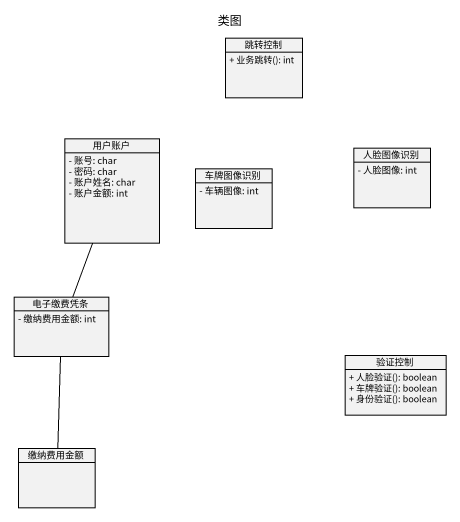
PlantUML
@startuml
title 类图
hide circle
hide empty members
skinparam classAttributeIconSize 0
class 跳转控制 {
  + 业务跳转(): int
}
class 用户账户 {
  - 账号: char
  - 密码: char
  - 账户姓名: char
  - 账户金额: int
}
class 人脸图像识别 {
  - 人脸图像: int
}
class 车牌图像识别 {
  - 车辆图像: int
}
class 电子缴费凭条 {
  - 缴纳费用金额: int
}
class 验证控制 {
  + 人脸验证(): boolean
  + 车牌验证(): boolean
  + 身份验证(): boolean
}
class 缴纳费用金额
用户账户 -- 电子缴费凭条
电子缴费凭条 -- 缴纳费用金额
@enduml
